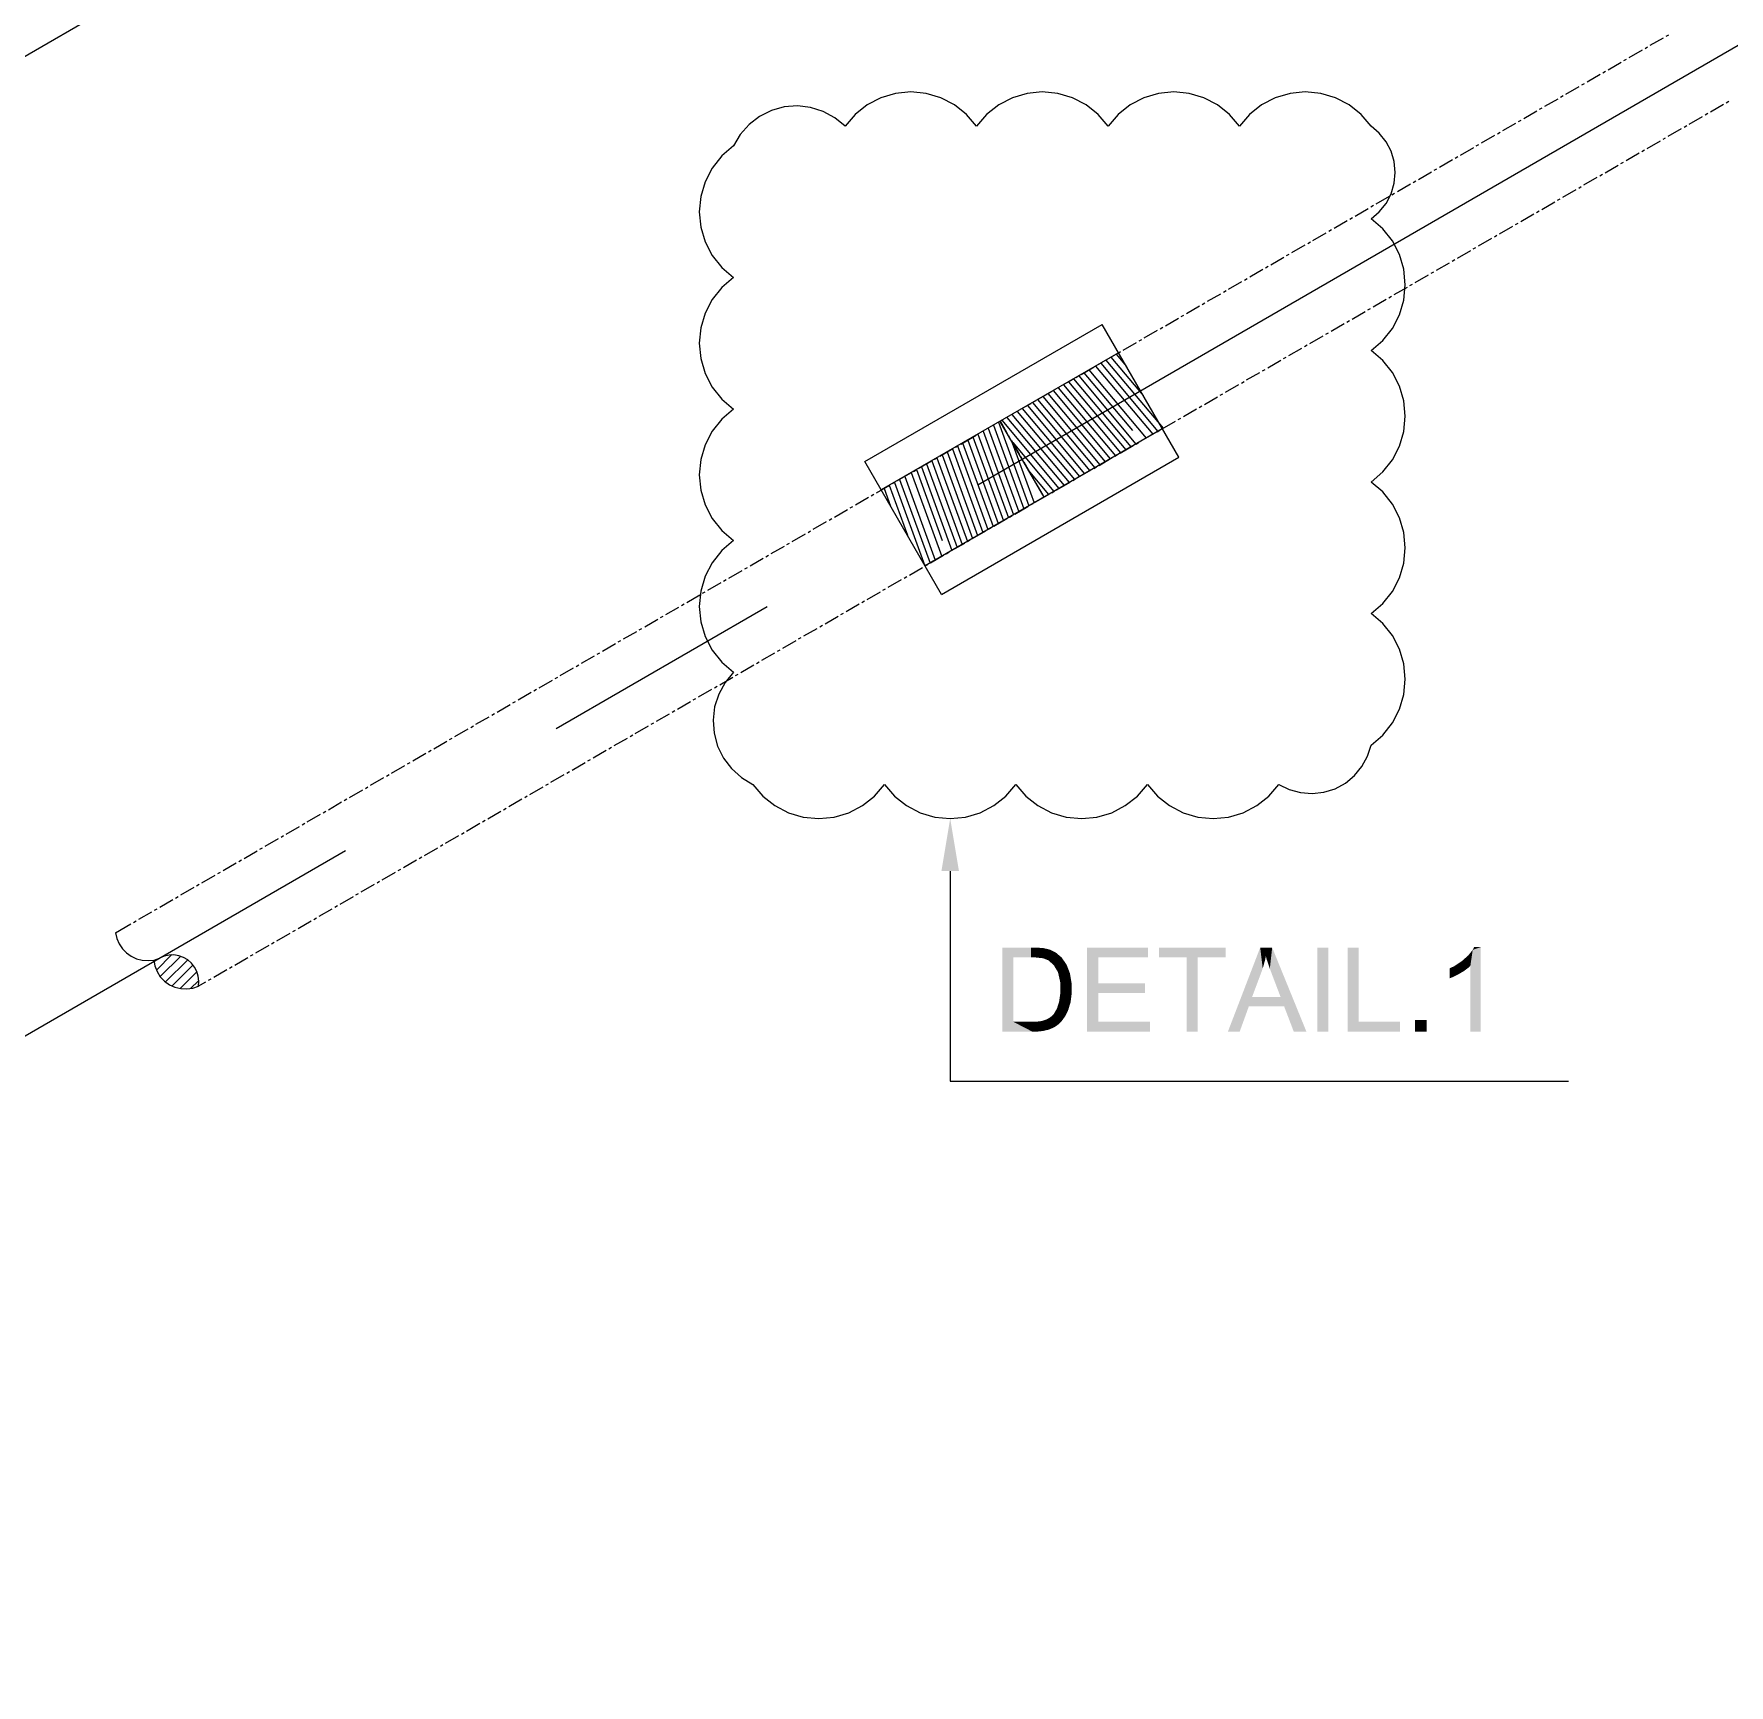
# Model space of a CAD drawing. Header units: millimetres. Extents: x 2 to 579, y 1 to 405.
# Drawn here: x 233.08 to 250.49, y 107.52 to 124.47 of the extents above; entities that cross this region are included whole.
import ezdxf

# ---------------------------------------------------------------- set-up
doc = ezdxf.new("R2010")
doc.units = ezdxf.units.MM
doc.linetypes.add('XKITLINE00', pattern=[0])
doc.layers.add('LinkedObject', color=7, linetype='Continuous', lineweight=0)

# ---------------------------------------------------------------- blocks, each defined once
blk = doc.blocks.new('*A4')
at = {"layer": 'LinkedObject'}
for color, points in [(6, [(242.582, 115.873), (242.402, 115.873), (242.492, 116.413)]), (7, [(243.026, 115.089), (243.14, 114.987), (243.026, 114.225)]), (7, [(243.321, 114.987), (243.026, 115.089), (243.323, 115.089)]), (7, [(243.14, 114.987), (243.026, 115.089), (243.321, 114.987)]), (7, [(243.323, 115.089), (243.372, 114.987), (243.321, 114.987)]), (7, [(243.373, 115.089), (243.372, 114.987), (243.323, 115.089)]), (7, [(243.373, 115.089), (243.446, 114.979), (243.372, 114.987)]), (7, [(243.45, 115.083), (243.446, 114.979), (243.373, 115.089)]), (7, [(243.477, 115.077), (243.446, 114.979), (243.45, 115.083)]), (7, [(243.477, 115.077), (243.469, 114.97), (243.446, 114.979)]), (7, [(243.469, 114.97), (243.477, 115.077), (243.501, 114.957)]), (7, [(243.577, 115.037), (243.477, 115.077), (243.514, 115.068)]), (7, [(243.603, 115.015), (243.477, 115.077), (243.577, 115.037)]), (7, [(243.555, 114.909), (243.477, 115.077), (243.603, 115.015)]), (7, [(243.501, 114.957), (243.477, 115.077), (243.555, 114.909)]), (7, [(244.012, 114.723), (243.898, 114.225), (243.898, 115.089)]), (7, [(244.012, 114.723), (243.898, 115.089), (244.012, 114.987)]), (7, [(244.523, 114.987), (243.898, 115.089), (244.523, 115.089)]), (7, [(244.012, 114.987), (243.898, 115.089), (244.523, 114.987)]), (7, [(244.636, 115.089), (244.92, 114.987), (244.636, 114.987)]), (7, [(245.034, 114.987), (244.92, 114.987), (244.636, 115.089)]), (7, [(245.034, 114.987), (244.636, 115.089), (245.32, 115.089)]), (7, [(245.034, 114.987), (245.32, 115.089), (245.32, 114.987)]), (7, [(245.675, 115.089), (245.686, 114.833), (245.343, 114.225)]), (7, [(245.686, 114.833), (245.675, 115.089), (245.701, 114.874)]), (7, [(245.701, 114.874), (245.675, 115.089), (245.724, 114.957)]), (7, [(245.724, 114.957), (245.675, 115.089), (245.733, 114.999)]), (7, [(245.798, 115.089), (245.733, 114.999), (245.675, 115.089)]), (7, [(245.733, 114.999), (245.798, 115.089), (245.743, 114.963)]), (7, [(245.743, 114.963), (245.798, 115.089), (245.774, 114.873)]), (7, [(245.774, 114.873), (245.798, 115.089), (245.794, 114.819)]), (7, [(245.794, 114.819), (245.798, 115.089), (245.885, 114.58)]), (7, [(245.885, 114.58), (245.798, 115.089), (245.92, 114.487)]), (7, [(245.92, 114.487), (245.798, 115.089), (246.15, 114.225)]), (7, [(246.375, 115.089), (246.261, 114.225), (246.261, 115.089)]), (7, [(246.375, 114.225), (246.261, 114.225), (246.375, 115.089)]), (7, [(246.686, 115.089), (246.572, 114.225), (246.572, 115.089)]), (7, [(246.686, 114.327), (246.572, 114.225), (246.686, 115.089)]), (7, [(247.857, 115.065), (247.833, 114.901), (247.81, 115.007)]), (7, [(247.833, 114.225), (247.857, 115.065), (247.939, 114.225)]), (7, [(247.833, 114.901), (247.857, 115.065), (247.833, 114.225)]), (7, [(247.939, 115.093), (247.857, 115.065), (247.871, 115.093)]), (7, [(247.939, 114.225), (247.857, 115.065), (247.939, 115.093)]), (7, [(243.026, 114.225), (243.14, 114.987), (243.14, 114.327)]), (7, [(243.603, 115.015), (243.577, 114.872), (243.555, 114.909)]), (7, [(243.637, 114.986), (243.577, 114.872), (243.603, 115.015)]), (7, [(243.688, 114.912), (243.577, 114.872), (243.637, 114.986)]), (7, [(243.577, 114.872), (243.688, 114.912), (243.599, 114.836)]), (7, [(243.599, 114.836), (243.688, 114.912), (243.705, 114.867)]), (7, [(244.92, 114.225), (245.034, 114.987), (245.034, 114.225)]), (7, [(244.92, 114.987), (245.034, 114.987), (244.92, 114.225)]), (7, [(247.666, 114.897), (247.702, 114.81), (247.621, 114.876)]), (7, [(247.764, 114.846), (247.666, 114.897), (247.743, 114.948)]), (7, [(247.702, 114.81), (247.666, 114.897), (247.733, 114.828)]), (7, [(247.733, 114.828), (247.666, 114.897), (247.764, 114.846)]), (7, [(247.776, 114.977), (247.833, 114.901), (247.743, 114.948)]), (7, [(247.743, 114.948), (247.833, 114.901), (247.764, 114.846)]), (7, [(247.764, 114.846), (247.833, 114.901), (247.814, 114.883)]), (7, [(247.833, 114.901), (247.776, 114.977), (247.81, 115.007)]), (7, [(243.705, 114.867), (243.622, 114.732), (243.599, 114.836)]), (7, [(243.722, 114.823), (243.622, 114.732), (243.705, 114.867)]), (7, [(243.739, 114.72), (243.622, 114.732), (243.722, 114.823)]), (7, [(243.739, 114.662), (243.622, 114.732), (243.739, 114.72)]), (7, [(243.622, 114.732), (243.739, 114.662), (243.622, 114.664)]), (7, [(244.012, 114.621), (243.898, 114.225), (244.012, 114.723)]), (7, [(244.491, 114.621), (244.012, 114.723), (244.491, 114.723)]), (7, [(244.012, 114.621), (244.012, 114.723), (244.491, 114.621)]), (7, [(245.343, 114.225), (245.686, 114.833), (245.591, 114.58)]), (7, [(247.621, 114.876), (247.702, 114.81), (247.621, 114.773)]), (7, [(247.621, 114.773), (247.702, 114.81), (247.646, 114.783)]), (7, [(243.716, 114.488), (243.599, 114.497), (243.61, 114.532)]), (7, [(243.622, 114.615), (243.739, 114.613), (243.61, 114.532)]), (7, [(243.61, 114.532), (243.739, 114.613), (243.716, 114.488)]), (7, [(243.739, 114.662), (243.622, 114.615), (243.622, 114.664)]), (7, [(243.739, 114.613), (243.622, 114.615), (243.739, 114.662)]), (7, [(243.716, 114.488), (243.739, 114.613), (243.728, 114.526)]), (7, [(244.012, 114.327), (243.898, 114.225), (244.012, 114.621)]), (7, [(245.559, 114.487), (245.343, 114.225), (245.591, 114.58)]), (7, [(245.591, 114.58), (245.92, 114.487), (245.559, 114.487)]), (7, [(245.885, 114.58), (245.92, 114.487), (245.591, 114.58)]), (7, [(243.579, 114.283), (243.482, 114.351), (243.521, 114.374)]), (7, [(243.536, 114.388), (243.6, 114.298), (243.521, 114.374)]), (7, [(243.521, 114.374), (243.6, 114.298), (243.579, 114.283)]), (7, [(243.657, 114.362), (243.536, 114.388), (243.556, 114.408)]), (7, [(243.639, 114.337), (243.536, 114.388), (243.657, 114.362)]), (7, [(243.6, 114.298), (243.536, 114.388), (243.639, 114.337)]), (7, [(243.556, 114.408), (243.716, 114.488), (243.657, 114.362)]), (7, [(243.588, 114.463), (243.716, 114.488), (243.556, 114.408)]), (7, [(243.599, 114.497), (243.716, 114.488), (243.588, 114.463)]), (7, [(243.657, 114.362), (243.716, 114.488), (243.675, 114.387)]), (7, [(243.675, 114.387), (243.716, 114.488), (243.705, 114.45)]), (7, [(245.343, 114.225), (245.559, 114.487), (245.464, 114.225)]), (7, [(245.92, 114.487), (246.15, 114.225), (246.02, 114.225)]), (7, [(243.14, 114.327), (243.337, 114.225), (243.026, 114.225)]), (7, [(243.324, 114.327), (243.337, 114.225), (243.14, 114.327)]), (7, [(243.324, 114.327), (243.376, 114.225), (243.337, 114.225)]), (7, [(243.367, 114.327), (243.376, 114.225), (243.324, 114.327)]), (7, [(243.476, 114.24), (243.367, 114.327), (243.434, 114.335)]), (7, [(243.446, 114.233), (243.367, 114.327), (243.476, 114.24)]), (7, [(243.376, 114.225), (243.367, 114.327), (243.446, 114.233)]), (7, [(243.458, 114.343), (243.476, 114.24), (243.434, 114.335)]), (7, [(243.482, 114.351), (243.476, 114.24), (243.458, 114.343)]), (7, [(243.476, 114.24), (243.482, 114.351), (243.506, 114.247)]), (7, [(243.557, 114.269), (243.482, 114.351), (243.579, 114.283)]), (7, [(243.506, 114.247), (243.482, 114.351), (243.557, 114.269)]), (7, [(243.898, 114.225), (244.012, 114.327), (244.543, 114.225)]), (7, [(244.543, 114.225), (244.012, 114.327), (244.543, 114.327)]), (7, [(246.572, 114.225), (246.686, 114.327), (247.111, 114.225)]), (7, [(247.111, 114.225), (246.686, 114.327), (247.111, 114.327)]), (7, [(247.385, 114.346), (247.264, 114.225), (247.264, 114.346)]), (7, [(247.385, 114.225), (247.264, 114.225), (247.385, 114.346)])]:
    blk.add_hatch(color=color, dxfattribs=at).paths.add_polyline_path(points, flags=17)
at = {"layer": 'LinkedObject', "color": 6, "linetype": 'XKITLINE00', "lineweight": 0}
for p, q in [((211.958, 112.082), (253.352, 136.006)), ((242.776, 119.839), (257.597, 128.405)), ((238.447, 117.337), (240.611, 118.588)), ((221.461, 107.519), (236.282, 116.086)), ((242.492, 115.873), (242.492, 113.716)), ((242.492, 113.716), (248.839, 113.716))]:
    blk.add_line(p, q, dxfattribs=at)
at = {"layer": 'LinkedObject', "color": 9, "linetype": 'XKITLINE00', "lineweight": 0}
for p, q in [((249.842, 124.442), (249.869, 124.458)), ((249.463, 124.224), (249.599, 124.302)), ((249.626, 124.317), (249.653, 124.333)), ((249.68, 124.349), (249.815, 124.427)), ((249.247, 124.098), (249.382, 124.177)), ((249.409, 124.192), (249.436, 124.208)), ((248.976, 123.942), (249.004, 123.958)), ((249.031, 123.973), (249.166, 124.052)), ((249.193, 124.067), (249.22, 124.083)), ((248.598, 123.723), (248.733, 123.801)), ((248.76, 123.817), (248.787, 123.833)), ((248.814, 123.848), (248.949, 123.926)), ((250.46, 123.76), (250.487, 123.776)), ((248.327, 123.567), (248.354, 123.582)), ((248.381, 123.598), (248.517, 123.676)), ((248.544, 123.692), (248.571, 123.707)), ((250.081, 123.541), (250.217, 123.619)), ((250.244, 123.635), (250.271, 123.651)), ((250.298, 123.666), (250.433, 123.744)), ((247.948, 123.348), (248.084, 123.426)), ((248.111, 123.442), (248.138, 123.457)), ((248.165, 123.473), (248.3, 123.551)), ((249.865, 123.416), (250, 123.494)), ((250.027, 123.51), (250.054, 123.525)), ((247.732, 123.223), (247.867, 123.301)), ((247.894, 123.317), (247.921, 123.332)), ((249.432, 123.166), (249.567, 123.244)), ((249.594, 123.26), (249.621, 123.275)), ((249.648, 123.291), (249.784, 123.369)), ((249.811, 123.385), (249.838, 123.4)), ((247.461, 123.066), (247.488, 123.082)), ((247.515, 123.098), (247.651, 123.176)), ((247.678, 123.191), (247.705, 123.207)), ((249.216, 123.041), (249.351, 123.119)), ((249.378, 123.135), (249.405, 123.15)), ((247.083, 122.847), (247.218, 122.926)), ((247.245, 122.941), (247.272, 122.957)), ((247.299, 122.973), (247.434, 123.051)), ((248.945, 122.884), (248.972, 122.9)), ((248.999, 122.916), (249.134, 122.994)), ((249.161, 123.009), (249.188, 123.025)), ((246.866, 122.722), (247.001, 122.801)), ((247.028, 122.816), (247.055, 122.832)), ((248.566, 122.665), (248.701, 122.744)), ((248.729, 122.759), (248.756, 122.775)), ((248.783, 122.791), (248.918, 122.869)), ((246.433, 122.472), (246.568, 122.55)), ((246.596, 122.566), (246.623, 122.582)), ((246.65, 122.597), (246.785, 122.675)), ((246.812, 122.691), (246.839, 122.707)), ((248.35, 122.54), (248.485, 122.619)), ((248.512, 122.634), (248.539, 122.65)), ((246.217, 122.347), (246.352, 122.425)), ((246.379, 122.441), (246.406, 122.457)), ((247.917, 122.29), (248.052, 122.368)), ((248.079, 122.384), (248.106, 122.4)), ((248.133, 122.415), (248.269, 122.493)), ((248.296, 122.509), (248.323, 122.525)), ((245.946, 122.191), (245.973, 122.206)), ((246, 122.222), (246.136, 122.3)), ((246.163, 122.316), (246.19, 122.331)), ((247.7, 122.165), (247.836, 122.243)), ((247.863, 122.259), (247.89, 122.274)), ((245.567, 121.972), (245.703, 122.05)), ((245.73, 122.066), (245.757, 122.081)), ((245.784, 122.097), (245.919, 122.175)), ((247.43, 122.009), (247.457, 122.024)), ((247.484, 122.04), (247.619, 122.118)), ((247.646, 122.134), (247.673, 122.149)), ((245.351, 121.847), (245.486, 121.925)), ((245.513, 121.94), (245.54, 121.956)), ((247.051, 121.79), (247.186, 121.868)), ((247.213, 121.884), (247.24, 121.899)), ((247.267, 121.915), (247.403, 121.993)), ((244.918, 121.596), (245.053, 121.675)), ((245.08, 121.69), (245.107, 121.706)), ((245.134, 121.722), (245.27, 121.8)), ((245.297, 121.815), (245.324, 121.831)), ((246.835, 121.665), (246.97, 121.743)), ((246.997, 121.758), (247.024, 121.774)), ((244.702, 121.471), (244.837, 121.55)), ((244.864, 121.565), (244.891, 121.581)), ((246.402, 121.414), (246.537, 121.493)), ((246.564, 121.508), (246.591, 121.524)), ((246.618, 121.54), (246.753, 121.618)), ((246.78, 121.633), (246.808, 121.649)), ((244.431, 121.315), (244.458, 121.331)), ((244.485, 121.346), (244.62, 121.424)), ((244.647, 121.44), (244.675, 121.456)), ((246.185, 121.289), (246.321, 121.368)), ((246.348, 121.383), (246.375, 121.399)), ((244.052, 121.096), (244.188, 121.174)), ((244.215, 121.19), (244.242, 121.206)), ((244.269, 121.221), (244.404, 121.299)), ((245.915, 121.133), (245.942, 121.149)), ((245.969, 121.164), (246.104, 121.242)), ((246.131, 121.258), (246.158, 121.274)), ((243.836, 120.971), (243.971, 121.049)), ((243.998, 121.065), (244.025, 121.08)), ((245.536, 120.914), (245.671, 120.992)), ((245.698, 121.008), (245.725, 121.023)), ((245.752, 121.039), (245.888, 121.117)), ((243.403, 120.721), (243.538, 120.799)), ((243.565, 120.815), (243.592, 120.83)), ((243.619, 120.846), (243.755, 120.924)), ((243.782, 120.94), (243.809, 120.955)), ((245.319, 120.789), (245.455, 120.867)), ((245.482, 120.883), (245.509, 120.898)), ((243.246, 120.63), (243.322, 120.674)), ((243.349, 120.689), (243.376, 120.705)), ((245.049, 120.633), (245.076, 120.648)), ((245.103, 120.664), (245.238, 120.742)), ((245.265, 120.758), (245.292, 120.773)), ((243.078, 120.369), (243.007, 120.492)), ((244.67, 120.414), (244.805, 120.492)), ((244.832, 120.507), (244.859, 120.523)), ((244.887, 120.539), (245.022, 120.617)), ((242.601, 120.257), (242.759, 120.348)), ((243.109, 120.315), (243.094, 120.342)), ((243.203, 120.152), (243.125, 120.288)), ((244.4, 120.257), (244.427, 120.273)), ((244.454, 120.289), (244.589, 120.367)), ((244.616, 120.382), (244.643, 120.398)), ((242.331, 120.101), (242.358, 120.117)), ((242.385, 120.132), (242.52, 120.211)), ((242.547, 120.226), (242.574, 120.242)), ((243.234, 120.098), (243.219, 120.125)), ((244.021, 120.038), (244.156, 120.117)), ((244.183, 120.132), (244.21, 120.148)), ((244.237, 120.163), (244.372, 120.242)), ((241.952, 119.882), (242.087, 119.96)), ((242.114, 119.976), (242.141, 119.992)), ((242.168, 120.007), (242.304, 120.085)), ((243.328, 119.936), (243.25, 120.071)), ((243.804, 119.913), (243.94, 119.991)), ((243.967, 120.007), (243.994, 120.023)), ((241.735, 119.757), (241.871, 119.835)), ((241.898, 119.851), (241.925, 119.866)), ((243.359, 119.882), (243.344, 119.909)), ((243.446, 119.732), (243.375, 119.855)), ((243.534, 119.757), (243.561, 119.772)), ((243.588, 119.788), (243.723, 119.866)), ((243.75, 119.882), (243.777, 119.898)), ((241.303, 119.507), (241.438, 119.585)), ((241.465, 119.601), (241.492, 119.616)), ((241.519, 119.632), (241.654, 119.71)), ((241.681, 119.726), (241.708, 119.741)), ((243.155, 119.538), (243.29, 119.616)), ((243.317, 119.632), (243.344, 119.647)), ((243.371, 119.663), (243.507, 119.741)), ((241.086, 119.382), (241.221, 119.46)), ((241.248, 119.476), (241.276, 119.491)), ((242.939, 119.413), (243.074, 119.491)), ((243.101, 119.507), (243.128, 119.522)), ((240.816, 119.225), (240.843, 119.241)), ((240.87, 119.257), (241.005, 119.335)), ((241.032, 119.35), (241.059, 119.366)), ((242.506, 119.163), (242.641, 119.241)), ((242.668, 119.256), (242.695, 119.272)), ((242.722, 119.288), (242.857, 119.366)), ((242.884, 119.382), (242.911, 119.397)), ((240.437, 119.006), (240.572, 119.085)), ((240.599, 119.1), (240.626, 119.116)), ((240.653, 119.132), (240.789, 119.21)), ((242.289, 119.038), (242.424, 119.116)), ((242.451, 119.131), (242.479, 119.147)), ((240.22, 118.881), (240.356, 118.96)), ((240.383, 118.975), (240.41, 118.991)), ((242.019, 118.881), (242.046, 118.897)), ((242.073, 118.912), (242.208, 118.991)), ((242.235, 119.006), (242.262, 119.022)), ((239.787, 118.631), (239.923, 118.709)), ((239.95, 118.725), (239.977, 118.741)), ((240.004, 118.756), (240.139, 118.834)), ((240.166, 118.85), (240.193, 118.866)), ((241.64, 118.662), (241.775, 118.74)), ((241.802, 118.756), (241.829, 118.772)), ((241.856, 118.787), (241.992, 118.866)), ((239.571, 118.506), (239.706, 118.584)), ((239.733, 118.6), (239.76, 118.616)), ((241.423, 118.537), (241.559, 118.615)), ((241.586, 118.631), (241.613, 118.647)), ((239.3, 118.35), (239.327, 118.365)), ((239.355, 118.381), (239.49, 118.459)), ((239.517, 118.475), (239.544, 118.49)), ((240.99, 118.287), (241.126, 118.365)), ((241.153, 118.381), (241.18, 118.396)), ((241.207, 118.412), (241.342, 118.49)), ((241.369, 118.506), (241.396, 118.522)), ((238.922, 118.131), (239.057, 118.209)), ((239.084, 118.225), (239.111, 118.24)), ((239.138, 118.256), (239.273, 118.334)), ((240.774, 118.162), (240.909, 118.24)), ((240.936, 118.256), (240.963, 118.271)), ((238.705, 118.006), (238.84, 118.084)), ((238.868, 118.099), (238.895, 118.115)), ((240.503, 118.005), (240.531, 118.021)), ((240.558, 118.037), (240.693, 118.115)), ((240.72, 118.131), (240.747, 118.146)), ((238.435, 117.849), (238.462, 117.865)), ((238.489, 117.881), (238.624, 117.959)), ((238.651, 117.974), (238.678, 117.99)), ((240.125, 117.787), (240.26, 117.865)), ((240.287, 117.88), (240.314, 117.896)), ((240.341, 117.912), (240.476, 117.99)), ((238.056, 117.63), (238.191, 117.709)), ((238.218, 117.724), (238.245, 117.74)), ((238.272, 117.755), (238.408, 117.834)), ((239.908, 117.661), (240.044, 117.74)), ((240.071, 117.755), (240.098, 117.771)), ((237.785, 117.474), (237.812, 117.49)), ((237.839, 117.505), (237.975, 117.583)), ((238.002, 117.599), (238.029, 117.615)), ((239.475, 117.411), (239.611, 117.489)), ((239.638, 117.505), (239.665, 117.521)), ((239.692, 117.536), (239.827, 117.615)), ((239.854, 117.63), (239.881, 117.646)), ((237.406, 117.255), (237.542, 117.333)), ((237.569, 117.349), (237.596, 117.365)), ((237.623, 117.38), (237.758, 117.458)), ((239.259, 117.286), (239.394, 117.364)), ((239.421, 117.38), (239.448, 117.396)), ((237.19, 117.13), (237.325, 117.208)), ((237.352, 117.224), (237.379, 117.239)), ((238.988, 117.13), (239.015, 117.145)), ((239.042, 117.161), (239.178, 117.239)), ((239.205, 117.255), (239.232, 117.271)), ((236.919, 116.974), (236.947, 116.989)), ((236.974, 117.005), (237.109, 117.083)), ((237.136, 117.099), (237.163, 117.114)), ((238.61, 116.911), (238.745, 116.989)), ((238.772, 117.005), (238.799, 117.02)), ((238.826, 117.036), (238.961, 117.114)), ((236.541, 116.755), (236.676, 116.833)), ((236.703, 116.848), (236.73, 116.864)), ((236.757, 116.88), (236.892, 116.958)), ((238.393, 116.786), (238.528, 116.864)), ((238.555, 116.88), (238.582, 116.895)), ((236.324, 116.63), (236.46, 116.708)), ((236.487, 116.723), (236.514, 116.739)), ((238.123, 116.629), (238.15, 116.645)), ((238.177, 116.661), (238.312, 116.739)), ((238.339, 116.754), (238.366, 116.77)), ((235.891, 116.379), (236.027, 116.458)), ((236.054, 116.473), (236.081, 116.489)), ((236.108, 116.504), (236.243, 116.583)), ((236.27, 116.598), (236.297, 116.614)), ((237.744, 116.41), (237.879, 116.489)), ((237.906, 116.504), (237.933, 116.52)), ((237.96, 116.536), (238.095, 116.614)), ((235.675, 116.254), (235.81, 116.332)), ((235.837, 116.348), (235.864, 116.364)), ((237.473, 116.254), (237.5, 116.27)), ((237.527, 116.285), (237.663, 116.364)), ((237.69, 116.379), (237.717, 116.395)), ((235.404, 116.098), (235.431, 116.114)), ((235.458, 116.129), (235.594, 116.207)), ((235.621, 116.223), (235.648, 116.239)), ((237.094, 116.035), (237.23, 116.113)), ((237.257, 116.129), (237.284, 116.145)), ((237.311, 116.16), (237.446, 116.238)), ((235.026, 115.879), (235.161, 115.957)), ((235.188, 115.973), (235.215, 115.988)), ((235.242, 116.004), (235.377, 116.082)), ((236.878, 115.91), (237.013, 115.988)), ((237.04, 116.004), (237.067, 116.02)), ((234.809, 115.754), (234.944, 115.832)), ((234.971, 115.848), (234.999, 115.863)), ((236.607, 115.754), (236.634, 115.769)), ((236.661, 115.785), (236.797, 115.863)), ((236.824, 115.879), (236.851, 115.894)), ((234.376, 115.504), (234.511, 115.582)), ((234.539, 115.597), (234.566, 115.613)), ((234.593, 115.629), (234.728, 115.707)), ((234.755, 115.723), (234.782, 115.738)), ((236.229, 115.535), (236.364, 115.613)), ((236.391, 115.629), (236.418, 115.644)), ((236.445, 115.66), (236.58, 115.738)), ((234.16, 115.379), (234.295, 115.457)), ((234.322, 115.472), (234.349, 115.488)), ((236.012, 115.41), (236.147, 115.488)), ((236.174, 115.503), (236.202, 115.519)), ((233.921, 115.241), (234.079, 115.332)), ((234.106, 115.347), (234.133, 115.363)), ((235.579, 115.159), (235.715, 115.238)), ((235.742, 115.253), (235.769, 115.269)), ((235.796, 115.285), (235.931, 115.363)), ((235.958, 115.378), (235.985, 115.394)), ((235.363, 115.034), (235.498, 115.113)), ((235.525, 115.128), (235.552, 115.144)), ((235.092, 114.878), (235.119, 114.894)), ((235.146, 114.909), (235.282, 114.987)), ((235.309, 115.003), (235.336, 115.019)), ((234.77, 114.692), (234.849, 114.737)), ((234.876, 114.753), (234.903, 114.769)), ((234.93, 114.784), (235.065, 114.862))]:
    blk.add_line(p, q, dxfattribs=at)
at = {"layer": 'LinkedObject', "color": 2, "linetype": 'XKITLINE00', "lineweight": 0}
for p, q in [((241.78, 123.811), (241.64, 123.738)), ((241.931, 123.856), (241.78, 123.811)), ((242.088, 123.871), (241.931, 123.856)), ((242.246, 123.856), (242.088, 123.871)), ((242.397, 123.811), (242.246, 123.856)), ((242.537, 123.738), (242.397, 123.811)), ((243.13, 123.811), (242.99, 123.738)), ((243.281, 123.856), (243.13, 123.811)), ((243.438, 123.871), (243.281, 123.856)), ((243.596, 123.856), (243.438, 123.871)), ((243.747, 123.811), (243.596, 123.856)), ((243.887, 123.738), (243.747, 123.811)), ((244.48, 123.811), (244.34, 123.738)), ((244.631, 123.856), (244.48, 123.811)), ((244.788, 123.871), (244.631, 123.856)), ((244.946, 123.856), (244.788, 123.871)), ((245.097, 123.811), (244.946, 123.856)), ((245.237, 123.738), (245.097, 123.811)), ((245.83, 123.811), (245.69, 123.738)), ((245.981, 123.856), (245.83, 123.811)), ((246.138, 123.871), (245.981, 123.856)), ((246.296, 123.856), (246.138, 123.871)), ((246.447, 123.811), (246.296, 123.856)), ((246.587, 123.738), (246.447, 123.811)), ((240.535, 123.618), (240.427, 123.535)), ((240.656, 123.679), (240.535, 123.618)), ((240.787, 123.716), (240.656, 123.679)), ((240.923, 123.727), (240.787, 123.716)), ((241.058, 123.712), (240.923, 123.727)), ((241.188, 123.671), (241.058, 123.712)), ((241.308, 123.606), (241.188, 123.671)), ((241.413, 123.52), (241.308, 123.606)), ((241.516, 123.64), (241.413, 123.52)), ((241.64, 123.738), (241.516, 123.64)), ((242.661, 123.64), (242.537, 123.738)), ((242.763, 123.52), (242.661, 123.64)), ((242.866, 123.64), (242.763, 123.52)), ((242.99, 123.738), (242.866, 123.64)), ((244.011, 123.64), (243.887, 123.738)), ((244.113, 123.52), (244.011, 123.64)), ((244.216, 123.64), (244.113, 123.52)), ((244.34, 123.738), (244.216, 123.64)), ((245.361, 123.64), (245.237, 123.738)), ((245.463, 123.52), (245.361, 123.64)), ((245.566, 123.64), (245.463, 123.52)), ((245.69, 123.738), (245.566, 123.64)), ((246.711, 123.64), (246.587, 123.738)), ((246.813, 123.52), (246.711, 123.64)), ((240.337, 123.433), (240.268, 123.316)), ((240.427, 123.535), (240.337, 123.433)), ((241.413, 123.52), (241.413, 123.52)), ((242.763, 123.52), (242.763, 123.52)), ((244.113, 123.52), (244.113, 123.52)), ((245.463, 123.52), (245.463, 123.52)), ((246.898, 123.448), (246.813, 123.52)), ((246.968, 123.36), (246.898, 123.448)), ((240.268, 123.316), (240.148, 123.213)), ((240.268, 123.316), (240.268, 123.316)), ((247.019, 123.262), (246.968, 123.36)), ((247.051, 123.155), (247.019, 123.262)), ((240.049, 123.089), (239.976, 122.949)), ((240.148, 123.213), (240.049, 123.089)), ((247.061, 123.044), (247.051, 123.155)), ((239.976, 122.949), (239.932, 122.798)), ((247.019, 122.826), (247.051, 122.933)), ((247.051, 122.933), (247.061, 123.044)), ((239.932, 122.798), (239.916, 122.641)), ((246.898, 122.64), (246.968, 122.727)), ((246.968, 122.727), (247.019, 122.826)), ((239.916, 122.641), (239.932, 122.483)), ((246.813, 122.567), (246.898, 122.64)), ((246.933, 122.465), (246.813, 122.567)), ((246.813, 122.567), (246.813, 122.567)), ((239.932, 122.483), (239.976, 122.332)), ((247.032, 122.341), (246.933, 122.465)), ((239.976, 122.332), (240.049, 122.192)), ((240.049, 122.192), (240.148, 122.068)), ((247.105, 122.201), (247.032, 122.341)), ((247.15, 122.05), (247.105, 122.201)), ((240.148, 122.068), (240.268, 121.966)), ((247.165, 121.892), (247.15, 122.05)), ((240.148, 121.863), (240.049, 121.739)), ((240.268, 121.966), (240.148, 121.863)), ((240.268, 121.966), (240.268, 121.966)), ((247.15, 121.735), (247.165, 121.892)), ((240.049, 121.739), (239.976, 121.599)), ((247.105, 121.584), (247.15, 121.735)), ((239.976, 121.599), (239.932, 121.448)), ((247.032, 121.444), (247.105, 121.584)), ((239.932, 121.448), (239.916, 121.291)), ((246.813, 121.217), (246.933, 121.32)), ((246.933, 121.32), (247.032, 121.444)), ((239.916, 121.291), (239.932, 121.133)), ((246.933, 121.115), (246.813, 121.217)), ((246.813, 121.217), (246.813, 121.217)), ((239.932, 121.133), (239.976, 120.982)), ((239.976, 120.982), (240.049, 120.842)), ((247.032, 120.991), (246.933, 121.115)), ((247.105, 120.851), (247.032, 120.991)), ((240.049, 120.842), (240.148, 120.718)), ((247.15, 120.7), (247.105, 120.851)), ((240.148, 120.718), (240.268, 120.616)), ((247.165, 120.542), (247.15, 120.7)), ((240.148, 120.513), (240.049, 120.389)), ((240.268, 120.616), (240.148, 120.513)), ((240.268, 120.616), (240.268, 120.616)), ((247.15, 120.385), (247.165, 120.542)), ((240.049, 120.389), (239.976, 120.249)), ((247.105, 120.234), (247.15, 120.385)), ((239.976, 120.249), (239.932, 120.098)), ((247.032, 120.094), (247.105, 120.234)), ((239.932, 120.098), (239.916, 119.941)), ((239.916, 119.941), (239.932, 119.783)), ((246.813, 119.867), (246.933, 119.97)), ((246.933, 119.97), (247.032, 120.094)), ((239.932, 119.783), (239.976, 119.632)), ((246.933, 119.765), (246.813, 119.867)), ((246.813, 119.867), (246.813, 119.867)), ((247.032, 119.641), (246.933, 119.765)), ((239.976, 119.632), (240.049, 119.492)), ((247.105, 119.501), (247.032, 119.641)), ((240.049, 119.492), (240.148, 119.368)), ((247.15, 119.35), (247.105, 119.501)), ((240.148, 119.368), (240.268, 119.266)), ((240.268, 119.266), (240.148, 119.163)), ((240.268, 119.266), (240.268, 119.266)), ((247.165, 119.192), (247.15, 119.35)), ((240.148, 119.163), (240.049, 119.039)), ((247.15, 119.035), (247.165, 119.192)), ((239.976, 118.899), (239.932, 118.748)), ((240.049, 119.039), (239.976, 118.899)), ((247.032, 118.744), (247.105, 118.884)), ((247.105, 118.884), (247.15, 119.035)), ((239.932, 118.748), (239.916, 118.591)), ((246.933, 118.62), (247.032, 118.744)), ((239.916, 118.591), (239.932, 118.433)), ((246.813, 118.517), (246.933, 118.62)), ((239.932, 118.433), (239.976, 118.282)), ((246.933, 118.415), (246.813, 118.517)), ((246.813, 118.517), (246.813, 118.517)), ((247.032, 118.291), (246.933, 118.415)), ((239.976, 118.282), (240.049, 118.142)), ((247.105, 118.151), (247.032, 118.291)), ((240.049, 118.142), (240.148, 118.018)), ((240.148, 118.018), (240.268, 117.916)), ((247.15, 118), (247.105, 118.151)), ((240.268, 117.916), (240.18, 117.81)), ((240.268, 117.916), (240.268, 117.916)), ((247.165, 117.842), (247.15, 118)), ((247.15, 117.685), (247.165, 117.842)), ((240.115, 117.69), (240.073, 117.56)), ((240.18, 117.81), (240.115, 117.69)), ((247.105, 117.534), (247.15, 117.685)), ((240.073, 117.56), (240.057, 117.424)), ((247.032, 117.394), (247.105, 117.534)), ((240.057, 117.424), (240.067, 117.288)), ((246.933, 117.27), (247.032, 117.394)), ((240.067, 117.288), (240.104, 117.156)), ((240.104, 117.156), (240.164, 117.034)), ((246.777, 117.052), (246.813, 117.167)), ((246.813, 117.167), (246.933, 117.27)), ((246.813, 117.167), (246.813, 117.167)), ((240.164, 117.034), (240.247, 116.925)), ((246.72, 116.947), (246.777, 117.052)), ((240.247, 116.925), (240.349, 116.834)), ((240.349, 116.834), (240.467, 116.764)), ((246.551, 116.777), (246.643, 116.854)), ((246.643, 116.854), (246.72, 116.947)), ((240.467, 116.764), (240.467, 116.764)), ((240.467, 116.764), (240.569, 116.644)), ((240.569, 116.644), (240.693, 116.546)), ((241.59, 116.546), (241.714, 116.644)), ((241.714, 116.644), (241.817, 116.764)), ((241.817, 116.764), (241.817, 116.764)), ((241.817, 116.764), (241.919, 116.644)), ((241.919, 116.644), (242.043, 116.546)), ((242.94, 116.546), (243.064, 116.644)), ((243.064, 116.644), (243.167, 116.764)), ((243.167, 116.764), (243.167, 116.764)), ((243.167, 116.764), (243.269, 116.644)), ((243.269, 116.644), (243.393, 116.546)), ((244.29, 116.546), (244.414, 116.644)), ((244.414, 116.644), (244.517, 116.764)), ((244.517, 116.764), (244.517, 116.764)), ((244.517, 116.764), (244.619, 116.644)), ((244.619, 116.644), (244.743, 116.546)), ((245.64, 116.546), (245.764, 116.644)), ((245.764, 116.644), (245.867, 116.764)), ((245.867, 116.764), (245.867, 116.764)), ((245.867, 116.764), (245.974, 116.711)), ((245.974, 116.711), (246.09, 116.679)), ((246.09, 116.679), (246.21, 116.669)), ((246.21, 116.669), (246.33, 116.683)), ((246.33, 116.683), (246.445, 116.719)), ((246.445, 116.719), (246.551, 116.777)), ((240.693, 116.546), (240.833, 116.473)), ((240.833, 116.473), (240.984, 116.428)), ((241.299, 116.428), (241.45, 116.473)), ((241.45, 116.473), (241.59, 116.546)), ((242.043, 116.546), (242.183, 116.473)), ((242.183, 116.473), (242.334, 116.428)), ((242.649, 116.428), (242.8, 116.473)), ((242.8, 116.473), (242.94, 116.546)), ((243.393, 116.546), (243.533, 116.473)), ((243.533, 116.473), (243.684, 116.428)), ((243.999, 116.428), (244.15, 116.473)), ((244.15, 116.473), (244.29, 116.546)), ((244.743, 116.546), (244.883, 116.473)), ((244.883, 116.473), (245.034, 116.428)), ((245.349, 116.428), (245.5, 116.473)), ((245.5, 116.473), (245.64, 116.546)), ((240.984, 116.428), (241.142, 116.413)), ((241.142, 116.413), (241.299, 116.428)), ((242.334, 116.428), (242.492, 116.413)), ((242.492, 116.413), (242.649, 116.428)), ((243.684, 116.428), (243.842, 116.413)), ((243.842, 116.413), (243.999, 116.428)), ((245.034, 116.428), (245.192, 116.413)), ((245.192, 116.413), (245.349, 116.428))]:
    blk.add_line(p, q, dxfattribs=at)
at = {"layer": 'LinkedObject', "color": 4, "linetype": 'XKITLINE00', "lineweight": 0}
for p, q in [((241.616, 120.078), (244.051, 121.485)), ((244.839, 120.122), (244.051, 121.485)), ((244.22, 121.193), (241.784, 119.785)), ((243.002, 120.489), (243.453, 119.71)), ((244.67, 120.414), (242.235, 119.006)), ((242.404, 118.714), (244.839, 120.122)), ((242.404, 118.714), (241.616, 120.078))]:
    blk.add_line(p, q, dxfattribs=at)
at = {"layer": 'LinkedObject', "color": 1, "linetype": 'XKITLINE00', "lineweight": 0}
for p, q in [((244.143, 121.148), (244.473, 120.754)), ((244.195, 121.179), (244.301, 121.053)), ((243.864, 120.987), (244.363, 120.394)), ((243.917, 121.018), (244.505, 120.318)), ((243.984, 121.057), (244.572, 120.357)), ((244.037, 121.087), (244.625, 120.387)), ((244.09, 121.118), (244.678, 120.418)), ((243.548, 120.805), (244.136, 120.105)), ((243.601, 120.835), (244.189, 120.135)), ((243.654, 120.866), (244.241, 120.166)), ((243.706, 120.896), (244.294, 120.196)), ((243.759, 120.927), (244.347, 120.227)), ((243.812, 120.957), (244.399, 120.257)), ((243.812, 120.957), (244.399, 120.257)), ((243.232, 120.622), (243.82, 119.922)), ((243.284, 120.652), (243.872, 119.952)), ((243.337, 120.683), (243.925, 119.983)), ((243.39, 120.713), (243.978, 120.013)), ((243.443, 120.744), (244.03, 120.044)), ((243.495, 120.774), (244.083, 120.074)), ((242.935, 120.451), (243.248, 119.592)), ((242.988, 120.481), (243.301, 119.622)), ((243.021, 120.5), (243.609, 119.8)), ((243.074, 120.53), (243.661, 119.831)), ((243.126, 120.561), (243.714, 119.861)), ((243.179, 120.591), (243.767, 119.892)), ((242.672, 120.298), (242.985, 119.44)), ((242.725, 120.329), (243.038, 119.47)), ((242.777, 120.359), (243.09, 119.501)), ((242.83, 120.39), (243.143, 119.531)), ((242.883, 120.42), (243.196, 119.561)), ((243.134, 120.272), (243.556, 119.77)), ((242.355, 120.115), (242.668, 119.257)), ((242.408, 120.146), (242.721, 119.287)), ((242.461, 120.176), (242.774, 119.318)), ((242.514, 120.207), (242.827, 119.348)), ((242.566, 120.237), (242.879, 119.379)), ((242.619, 120.268), (242.932, 119.409)), ((243.129, 120.27), (243.354, 119.653)), ((242.025, 119.924), (242.338, 119.066)), ((242.092, 119.963), (242.405, 119.104)), ((242.145, 119.994), (242.41, 119.265)), ((242.197, 120.024), (242.51, 119.165)), ((242.197, 120.024), (242.51, 119.165)), ((242.25, 120.054), (242.563, 119.196)), ((242.303, 120.085), (242.616, 119.226)), ((243.306, 119.973), (243.503, 119.739)), ((241.814, 119.802), (241.88, 119.62)), ((241.866, 119.833), (242.053, 119.321)), ((241.919, 119.863), (242.232, 119.005)), ((241.972, 119.894), (242.285, 119.035)), ((234.5, 115.017), (234.341, 114.858)), ((234.593, 115.002), (234.382, 114.791)), ((234.664, 114.964), (234.436, 114.736)), ((234.718, 114.91), (234.503, 114.695)), ((234.757, 114.84), (234.586, 114.669)), ((234.773, 114.749), (234.693, 114.668))]:
    blk.add_line(p, q, dxfattribs=at)
at = {"layer": 'LinkedObject', "color": 3, "linetype": 'XKITLINE00', "lineweight": 0}
for p, q in [((233.921, 115.241), (233.935, 115.182)), ((233.935, 115.182), (233.959, 115.127)), ((233.959, 115.127), (233.992, 115.077)), ((233.992, 115.077), (234.034, 115.034)), ((234.034, 115.034), (234.084, 114.999)), ((234.084, 114.999), (234.138, 114.974)), ((234.138, 114.974), (234.197, 114.959)), ((234.197, 114.959), (234.257, 114.955)), ((234.257, 114.955), (234.317, 114.961)), ((234.316, 114.961), (234.327, 114.9)), ((234.317, 114.961), (234.374, 114.979)), ((234.327, 114.9), (234.349, 114.842)), ((234.421, 115), (234.374, 114.979)), ((234.471, 115.011), (234.421, 115)), ((234.522, 115.013), (234.471, 115.011)), ((234.572, 115.005), (234.522, 115.013)), ((234.62, 114.988), (234.572, 115.005)), ((234.664, 114.963), (234.62, 114.988)), ((234.703, 114.929), (234.664, 114.963)), ((234.734, 114.889), (234.703, 114.929)), ((234.758, 114.844), (234.734, 114.889)), ((234.349, 114.842), (234.382, 114.79)), ((234.382, 114.79), (234.424, 114.744)), ((234.424, 114.744), (234.475, 114.708)), ((234.475, 114.708), (234.531, 114.682)), ((234.772, 114.795), (234.758, 114.844)), ((234.777, 114.744), (234.772, 114.795)), ((234.773, 114.693), (234.777, 114.744)), ((234.531, 114.682), (234.591, 114.667)), ((234.591, 114.667), (234.653, 114.664)), ((234.653, 114.664), (234.714, 114.673)), ((234.714, 114.673), (234.773, 114.693))]:
    blk.add_line(p, q, dxfattribs=at)

msp = doc.modelspace()

# ---------------------------------------------------------------- block references
at = {"lineweight": 0}
msp.add_blockref('*A4', (0, 0), dxfattribs=at)

doc.saveas('drawing.dxf')
